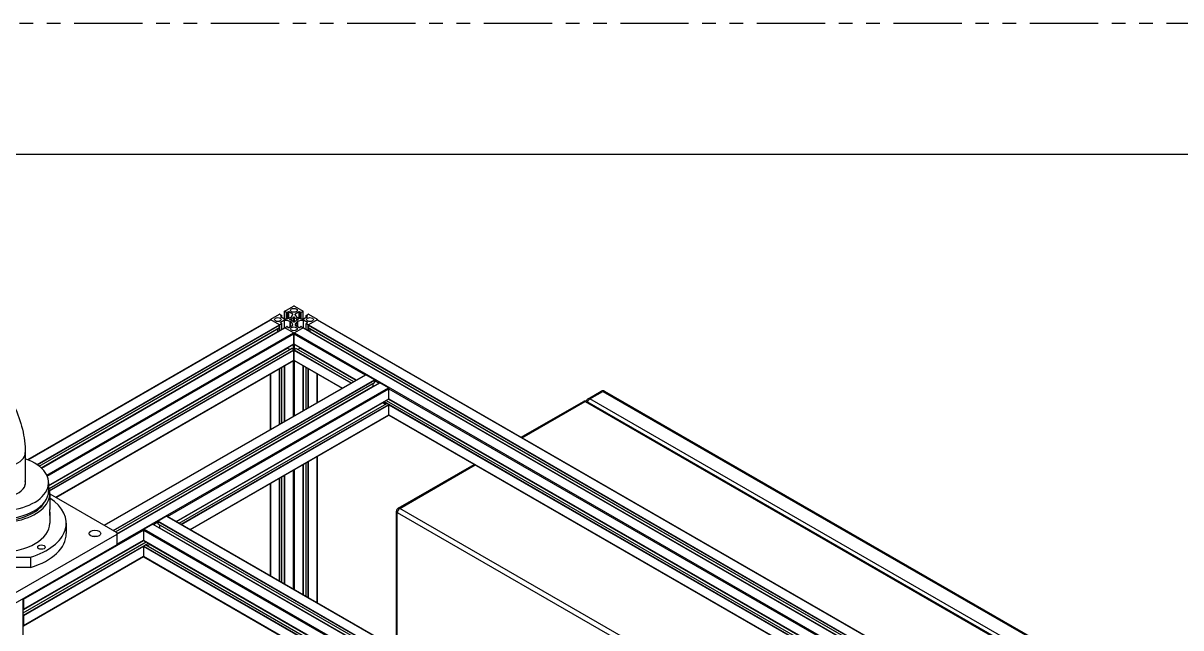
# Model space of a CAD drawing. Header units: millimetres. Extents: x 0 to 7722, y 0 to 5460.
# Drawn here: x 4652 to 6030, y 4741 to 5460 of the extents above; entities that cross this region are included whole.
import ezdxf

# ---------------------------------------------------------------- set-up
doc = ezdxf.new("R2010")
doc.units = ezdxf.units.MM
doc.header["$LTSCALE"] = 5
doc.linetypes.add('PHANTOM', pattern=[2.5, 1.25, -0.25, 0.25, -0.25, 0.25, -0.25])
doc.layers.get('0').update_dxf_attribs({"linetype": 'CONTINUOUS'})
for name, color, linetype in [('BORDER', 90, 'CONTINUOUS'), ('BORDER_TXT', 130, 'CONTINUOUS'), ('VIEW_BNDS', 253, 'PHANTOM')]:
    doc.layers.add(name, color=color, linetype=linetype)
doc.styles.add('BORDER_TXT', font='ROMANS')
doc.styles.get("Standard").update_dxf_attribs({"font": 'romans_2.shx', "width": 0.85, "bigfont": 'fhg.shx'})

# ---------------------------------------------------------------- blocks, each defined once
blk = doc.blocks.new('RWFWFWEWEFWEFWEF')
for p, q in [((452.5, 1483.1), (462.8, 1489)), ((464.2, 1489), (474.5, 1483.1)), ((435.9, 1473.6), (446.2, 1479.5)), ((446.6, 1479.5), (449, 1478.1)), ((449, 1477.9), (447.5, 1476.9)), ((447.5, 1476.7), (447.5, 1476.9)), ((447.5, 1476.7), (452.1, 1474.1)), ((449, 1475.8), (449, 1477.9)), ((449.1, 1475.7), (449.1, 1478)), ((452.4, 1474), (452.4, 1483)), ((454.9, 1481.5), (452.5, 1482.9)), ((452.5, 1474), (452.5, 1482.9)), ((454.9, 1474.2), (454.9, 1481.5)), ((456.9, 1482.4), (455.3, 1481.5)), ((455.3, 1474.2), (455.3, 1481.5)), ((456.9, 1474.6), (456.9, 1482.4)), ((462, 1479.8), (457.4, 1482.4)), ((457.4, 1474.8), (457.4, 1482.4)), ((459, 1475.5), (459.5, 1475.5)), ((459.5, 1475.5), (459.5, 1475.7)), ((462, 1478.7), (462, 1479.8)), ((462, 1479.3), (462, 1479.6)), ((462.8, 1475.1), (462.8, 1475.8)), ((462.8, 1471.2), (462.8, 1475.1)), ((463, 1470.3), (463, 1476)), ((464, 1470.3), (464, 1476)), ((464.3, 1475.8), (464.3, 1475.1)), ((464.3, 1471.2), (464.3, 1475.1)), ((465, 1479.3), (465, 1479.6)), ((469.7, 1482.4), (465.1, 1479.8)), ((465.1, 1478.7), (465.1, 1479.8)), ((467.5, 1475.7), (467.5, 1475.5)), ((467.5, 1475.5), (468, 1475.5)), ((469.7, 1474.8), (469.7, 1482.4)), ((471.7, 1481.5), (470.1, 1482.4)), ((470.1, 1474.6), (470.1, 1482.4)), ((471.7, 1474.2), (471.7, 1481.5)), ((474.5, 1482.9), (472.1, 1481.5)), ((472.1, 1474.2), (472.1, 1481.5)), ((474.5, 1474), (474.5, 1482.9)), ((474.6, 1474), (474.6, 1483)), ((475, 1474.1), (479.6, 1476.7)), ((477.9, 1475.7), (477.9, 1478)), ((478, 1478.1), (480.4, 1479.5)), ((479.6, 1476.9), (478, 1477.9)), ((478, 1475.8), (478, 1477.9)), ((479.6, 1476.7), (479.6, 1476.9)), ((480.8, 1479.5), (491.1, 1473.6)), ((146.8, 1306.6), (435.4, 1472.8)), ((147.1, 1306.4), (435.9, 1472.7)), ((157.8, 1300.7), (446.2, 1466.8)), ((158.2, 1300.5), (446.4, 1466.5)), ((160.3, 1298.9), (446.4, 1463.7)), ((160.4, 1298.9), (446.4, 1463.5)), ((163, 1296.6), (452.4, 1463.2)), ((163.1, 1296.5), (452.5, 1463.2)), ((435.6, 1472.8), (435.6, 1473.2)), ((446.2, 1466.8), (435.9, 1472.7)), ((446.2, 1466.8), (435.9, 1472.7)), ((444.4, 1459), (444.4, 1462.4)), ((446.2, 1459.7), (446.2, 1463.5)), ((446.4, 1463.7), (446.4, 1466.5)), ((449, 1468.2), (446.6, 1466.8)), ((446.6, 1459.9), (446.6, 1466.8)), ((452.1, 1472.3), (447.5, 1469.6)), ((447.5, 1469.4), (447.5, 1469.6)), ((447.5, 1469.4), (449, 1468.5)), ((449, 1461.3), (449, 1468.2)), ((449.1, 1461.4), (449.1, 1468.3)), ((452.1, 1463), (452.1, 1472.3)), ((452.3, 1463.2), (452.3, 1472.3)), ((452.4, 1463.2), (452.4, 1463.3)), ((452.5, 1463.4), (454.9, 1464.8)), ((462.8, 1457.3), (452.5, 1463.2)), ((462.8, 1457.3), (452.5, 1463.2)), ((455.3, 1464.8), (456.9, 1463.9)), ((457.4, 1463.9), (462, 1466.6)), ((458.6, 1472.9), (458.6, 1473.4)), ((458.9, 1473.6), (460.2, 1473.6)), ((458.9, 1472.7), (458.9, 1473.6)), ((460.2, 1472.7), (458.9, 1472.7)), ((459.5, 1470.8), (459, 1470.8)), ((459, 1464.9), (459, 1470.8)), ((459.5, 1470.6), (459.5, 1470.8)), ((459.5, 1465.1), (459.5, 1470.6)), ((460.2, 1472.7), (460.2, 1473.6)), ((462.8, 1470.5), (462.8, 1471.2)), ((462.8, 1470.5), (462.8, 1471.2)), ((474.5, 1463.2), (464.2, 1457.3)), ((474.5, 1463.2), (464.2, 1457.3)), ((464.3, 1470.5), (464.3, 1471.2)), ((464.3, 1471.2), (464.3, 1470.5)), ((465.1, 1466.6), (469.7, 1463.9)), ((466.8, 1472.7), (466.8, 1473.6)), ((466.8, 1473.6), (468.1, 1473.6)), ((468.1, 1472.7), (466.8, 1472.7)), ((468, 1470.8), (467.5, 1470.8)), ((467.5, 1470.8), (467.5, 1470.6)), ((467.5, 1465.1), (467.5, 1470.6)), ((468, 1464.9), (468, 1470.8)), ((468.1, 1472.7), (468.1, 1473.6)), ((468.4, 1472.9), (468.4, 1473.4)), ((470.1, 1463.9), (471.7, 1464.8)), ((472.1, 1464.8), (474.5, 1463.4)), ((474.5, 1463.2), (1259.4, 1011.2)), ((474.6, 1463.2), (474.6, 1463.3)), ((474.7, 1463.2), (1259.5, 1011.3)), ((474.8, 1463.2), (474.8, 1472.3)), ((479.6, 1469.6), (475, 1472.3)), ((475, 1463), (475, 1472.3)), ((477.9, 1461.4), (477.9, 1468.3)), ((478, 1468.5), (479.6, 1469.4)), ((480.4, 1466.8), (478, 1468.2)), ((478, 1461.3), (478, 1468.2)), ((479.6, 1469.4), (479.6, 1469.6)), ((480.4, 1459.9), (480.4, 1466.8)), ((480.6, 1466.5), (1265.5, 1014.5)), ((480.6, 1466.5), (480.6, 1463.7)), ((480.6, 1463.7), (1265.5, 1011.7)), ((480.6, 1463.5), (1265.5, 1011.6)), ((491.1, 1472.7), (480.8, 1466.8)), ((491.1, 1472.7), (480.8, 1466.8)), ((480.8, 1466.8), (1265.7, 1014.8)), ((480.8, 1459.7), (480.8, 1463.5)), ((482.6, 1462.4), (482.6, 1459)), ((491.1, 1472.7), (1276, 1020.8)), ((491.4, 1472.8), (491.4, 1473.2)), ((491.6, 1472.8), (1276.3, 1020.9)), ((162.8, 1296.8), (444.4, 1459)), ((162.9, 1296.7), (444.5, 1458.8)), ((169.3, 1288.3), (462.8, 1457.3)), ((169.9, 1287), (463.5, 1456.1)), ((463.5, 1456.1), (548.1, 1407.4)), ((463.5, 1456.1), (463.5, 1444.2)), ((463.5, 1444.2), (463.5, 1456.1)), ((464.2, 1457.3), (1249.1, 1005.3)), ((482.5, 1458.8), (1265.6, 1007.9)), ((482.6, 1459), (1265.6, 1008.1)), ((171.5, 1276), (463.5, 1444.2)), ((171.5, 1275.9), (463.4, 1444)), ((171.5, 1275.7), (455.7, 1439.3)), ((171.5, 1275.4), (455.9, 1439.2)), ((172, 1272.3), (460.9, 1438.6)), ((172, 1272.4), (460.7, 1438.6)), ((172.6, 1269.9), (463.3, 1437.2)), ((172.7, 1269.4), (463.5, 1436.9)), ((458.8, 1437.5), (455.9, 1439.2)), ((463.3, 1437.2), (460.9, 1438.6)), ((462.8, 1437.5), (462.8, 1443.6)), ((463.5, 1444.2), (537.7, 1401.4)), ((463.5, 1436.9), (531.4, 1397.8)), ((463.5, 1436.9), (463.5, 1425)), ((463.5, 1425), (463.5, 1436.9)), ((463.6, 1444), (537.6, 1401.4)), ((466.1, 1438.6), (463.7, 1437.2)), ((463.7, 1437.2), (531.8, 1398)), ((464.2, 1437.5), (464.2, 1443.6)), ((466.1, 1438.6), (534.2, 1399.4)), ((466.3, 1438.6), (534.3, 1399.5)), ((471.1, 1439.2), (468.2, 1437.5)), ((471.1, 1439.2), (537.3, 1401.1)), ((471.3, 1439.3), (537.5, 1401.2)), ((180.1, 1261.8), (463.5, 1425)), ((180.4, 1261.6), (463.3, 1424.5)), ((462.8, 1358.3), (462.8, 1424.2)), ((463.5, 1425), (521.1, 1391.8)), ((463.7, 1424.5), (520.8, 1391.7)), ((464.2, 1359.1), (464.2, 1424.2)), ((237.7, 1228.6), (548.6, 1407.6)), ((238, 1228.5), (549.1, 1407.6)), ((435.6, 1342.6), (435.6, 1408.6)), ((435.9, 1342.8), (435.9, 1408.8)), ((446.2, 1348.7), (446.2, 1414.7)), ((446.6, 1349), (446.6, 1414.9)), ((449, 1350.3), (449, 1416.3)), ((449.1, 1350.4), (449.1, 1416.4)), ((452.1, 1352.1), (452.1, 1418.1)), ((452.3, 1352.2), (452.3, 1418.2)), ((452.4, 1352.3), (452.4, 1418.3)), ((452.5, 1352.3), (452.5, 1418.3)), ((474.5, 1365), (474.5, 1418.3)), ((474.6, 1365), (474.6, 1418.3)), ((474.8, 1365.1), (474.8, 1418.2)), ((475, 1365.3), (475, 1418.1)), ((477.9, 1366.9), (477.9, 1416.4)), ((478, 1367), (478, 1416.3)), ((480.4, 1368.4), (480.4, 1414.9)), ((480.8, 1368.6), (480.8, 1414.7)), ((491.1, 1374.5), (491.1, 1408.8)), ((491.4, 1374.7), (491.4, 1408.6)), ((559.4, 1401.7), (549.1, 1407.6)), ((248.3, 1222.5), (559.4, 1401.7)), ((248.7, 1222.3), (559.6, 1401.3)), ((251.1, 1220.9), (559.6, 1398.5)), ((251.2, 1220.8), (559.5, 1398.4)), ((252.8, 1218), (565.5, 1398.1)), ((252.8, 1217.9), (565.7, 1398)), ((252.8, 1218.4), (557.6, 1393.9)), ((252.8, 1218.1), (557.6, 1393.7)), ((252.8, 1206), (575.9, 1392.1)), ((557.6, 1393.9), (557.6, 1397.3)), ((559.6, 1398.5), (559.6, 1401.3)), ((559.6, 1400.7), (564.9, 1397.7)), ((575.9, 1392.1), (565.7, 1398)), ((313, 1239.1), (576.6, 1390.9)), ((323.4, 1233.2), (576.6, 1379)), ((323.5, 1233.1), (576.6, 1378.9)), ((576.2, 1378.7), (1237.3, 998)), ((576.4, 1378.8), (1237.5, 998.1)), ((576.6, 1390.9), (1248.1, 1004.2)), ((576.6, 1379), (576.6, 1390.9)), ((576.6, 1379), (1237.8, 998.3)), ((576.6, 1378.9), (1237.7, 998.2)), ((813.7, 1379), (829.2, 1388)), ((815.6, 1378.8), (831.2, 1387.8)), ((1517.1, 974.9), (815.6, 1378.8)), ((831.2, 1387.8), (1532.7, 983.9)), ((833.2, 1388), (1534.7, 984.1)), ((323.7, 1233), (568.9, 1374.2)), ((323.9, 1232.9), (569, 1374)), ((326.8, 1231.2), (573.9, 1373.5)), ((326.9, 1231.1), (574, 1373.5)), ((329.3, 1229.8), (576.4, 1372.1)), ((329.7, 1229.5), (576.6, 1371.7)), ((571.9, 1372.4), (569, 1374)), ((570.4, 1375.3), (573.7, 1373.4)), ((570.8, 1375.6), (1231.9, 994.9)), ((573.2, 1376.9), (1234.3, 996.3)), ((573.3, 1377), (1234.4, 996.3)), ((576.4, 1372.1), (574, 1373.5)), ((576.6, 1371.7), (1231.5, 994.6)), ((576.6, 1359.8), (576.6, 1371.7)), ((734, 1333.2), (808, 1375.8)), ((735.2, 1332.5), (810, 1375.6)), ((810, 1375.6), (1511.4, 971.6)), ((812, 1375.8), (1513.4, 971.8)), ((340, 1223.6), (576.6, 1359.8)), ((340.3, 1223.4), (576.4, 1359.4)), ((576.6, 1359.8), (1221.1, 988.7)), ((576.6, 1359.5), (1220.8, 988.5)), ((143.7, 1315), (143.7, 1277)), ((491.1, 1136.6), (491.1, 1310.2)), ((491.4, 1136.4), (491.4, 1310.4)), ((474.5, 1146.1), (474.5, 1300.7)), ((474.6, 1146.1), (474.6, 1300.7)), ((474.8, 1146), (474.8, 1300.8)), ((475, 1145.9), (475, 1300.9)), ((477.9, 1144.2), (477.9, 1302.6)), ((478, 1144.1), (478, 1302.7)), ((480.4, 1142.7), (480.4, 1304.1)), ((480.8, 1142.5), (480.8, 1304.3)), ((587.4, 1248.7), (678.2, 1301)), ((589.4, 1248.5), (679.3, 1300.4)), ((446.2, 1162.4), (446.2, 1284.4)), ((446.6, 1162.2), (446.6, 1284.6)), ((449, 1160.8), (449, 1286)), ((449.1, 1160.7), (449.1, 1286.1)), ((452.1, 1159.1), (452.1, 1287.7)), ((452.3, 1158.9), (452.3, 1287.9)), ((452.4, 1158.8), (452.4, 1288)), ((452.5, 1158.8), (452.5, 1288)), ((462.8, 1152.9), (462.8, 1293.9)), ((464.2, 1152.1), (464.2, 1294.7)), ((171.5, 1279.2), (171.5, 1269.4)), ((435.6, 1168.5), (435.6, 1278.3)), ((435.9, 1168.3), (435.9, 1278.5)), ((173, 1266.1), (173, 1247.3)), ((173, 1265.9), (252.8, 1219.9)), ((173, 1240.8), (173, 1231)), ((585.4, 1082.3), (585.4, 1245.3)), ((586.5, 1243.6), (1125.2, 933.5)), ((586.5, 1081.6), (586.5, 1243.6)), ((1130.9, 936.7), (589.4, 1248.5)), ((192.5, 1231), (192.5, 1218.7)), ((295.5, 1229.8), (285.2, 1223.9)), ((295.5, 1229.8), (817.4, 929.2)), ((295.6, 1229.8), (817.5, 929.3)), ((296.3, 1229.4), (301.5, 1232.5)), ((301.5, 1233.1), (823.3, 932.6)), ((301.5, 1233.1), (301.5, 1230.3)), ((301.5, 1230.3), (820.9, 931.2)), ((301.6, 1230.1), (820.8, 931.1)), ((312, 1239.3), (301.8, 1233.4)), ((301.8, 1233.4), (823.7, 932.8)), ((303.6, 1229), (303.6, 1225.6)), ((312, 1239.3), (834.8, 938.3)), ((312.5, 1239.4), (835.1, 938.5)), ((252.8, 1217.5), (115.6, 1138.5)), ((141.8, 1140.5), (284.5, 1222.6)), ((252.8, 1219.9), (252.8, 1217.5)), ((252.8, 1217.5), (252.8, 1205.2)), ((284.5, 1222.6), (805.7, 922.5)), ((284.5, 1222.6), (284.5, 1210.8)), ((285.2, 1223.9), (807.2, 923.3)), ((303.5, 1225.4), (817.7, 929.3)), ((303.6, 1225.6), (817.9, 929.5)), ((252.8, 1205.2), (115.6, 1126.2)), ((141.4, 1128), (284.7, 1210.5)), ((141.4, 1127.8), (284.9, 1210.4)), ((141.4, 1124.3), (287.9, 1208.7)), ((141.4, 1124.4), (287.8, 1208.7)), ((141.6, 1121.7), (290.3, 1207.3)), ((141.7, 1128.4), (284.5, 1210.7)), ((141.8, 1128.6), (284.5, 1210.8)), ((141.8, 1121.3), (284.5, 1203.5)), ((284.5, 1210.8), (795.4, 916.5)), ((284.5, 1210.6), (795.3, 916.5)), ((284.5, 1203.5), (789.1, 912.9)), ((284.5, 1203.5), (284.5, 1191.6)), ((287.1, 1205.2), (284.7, 1203.8)), ((284.7, 1203.8), (789.5, 913.1)), ((287.1, 1205.2), (791.9, 914.5)), ((287.2, 1205.2), (792, 914.6)), ((287.4, 1205.2), (290.7, 1207.1)), ((292.1, 1205.8), (289.2, 1204.1)), ((292.1, 1205.8), (794.9, 916.2)), ((292.3, 1205.9), (795.1, 916.4)), ((76.9, 1190.7), (150.1, 1190.7)), ((141.6, 1108.9), (284.5, 1191.3)), ((141.8, 1109.4), (284.5, 1191.6)), ((150.1, 1190.7), (150.1, 1178.4)), ((284.5, 1191.6), (778.8, 906.9)), ((284.7, 1191.1), (778.5, 906.8)), ((150.1, 1178.4), (76.9, 1178.4)), ((141.4, 318.6), (141.4, 1141.1)), ((141.8, 1140.5), (141.8, 1128.6)), ((141.6, 1128.5), (141.4, 1128.6)), ((141.4, 1121.8), (141.6, 1121.7)), ((141.8, 1121.3), (141.8, 1109.4))]:
    blk.add_line(p, q)
for centre, start, end in [((815.6, 1375.6), 119.936, 174.6195), ((831.2, 1384.5), 60.064, 119.936), ((810, 1372.3), 60.064, 119.936), ((589.4, 1245.3), 119.936, 180)]:
    blk.add_arc(centre, 4, start, end)
for centre, major_axis, ratio, start_param, end_param in [((463.5, 1488.6), (1, 0), 0.575862, 0.785398, 2.356194), ((446.4, 1479.4), (0.3, 0), 0.575862, 0.785398, 2.356194), ((447.7, 1476.8), (-0.3, 0), 0.575862, 5.497787, 7.068583), ((448.8, 1478), (0.3, 0), 0.575862, 5.497787, 7.068583), ((452.5, 1479.5), (9.5, 0), 0.575862, 4.682006, 5.465688), ((452.7, 1483), (-0.3, 0), 0.575862, 5.497787, 7.068583), ((455.1, 1481.6), (-0.3, 0), 0.575862, 0.785398, 2.356194), ((457.1, 1482.3), (-0.3, 0), 0.575862, 3.926991, 5.497787), ((452.5, 1479.5), (9.5, 0), 0.575862, 5.529887, 6.313568), ((463.5, 1473.2), (-3.4, 0), 0.575862, 4.933427, 6.062147), ((461.7, 1479.6), (0.3, 0), 0.575862, 0.030383, 0.785398), ((463.1, 1475.8), (-0.3, 0), 0.575862, 4.809801, 6.284743), ((463.5, 1473.2), (4.9, 0), 0.575862, 1.473384, 1.668209), ((464, 1475.8), (0.3, 0), 0.575862, 6.281627, 7.756569), ((463.5, 1473.2), (3.4, 0), 0.575862, 0.221038, 1.349758), ((474.5, 1479.5), (-9.5, 0), 0.575862, 6.252803, 7.036484), ((465.3, 1479.6), (-0.3, 0), 0.575862, 5.497787, 6.252803), ((474.5, 1479.5), (9.5, 0), 0.575862, 3.95909, 4.742772), ((469.9, 1482.3), (-0.3, 0), 0.575862, 3.926991, 5.497787), ((471.9, 1481.6), (-0.3, 0), 0.575862, 0.785398, 2.356194), ((474.3, 1483), (0.3, 0), 0.575862, 5.497787, 7.068583), ((478.2, 1478), (-0.3, 0), 0.575862, 5.497787, 7.068583), ((479.3, 1476.8), (0.3, 0), 0.575862, 5.497787, 7.068583), ((480.6, 1479.4), (0.3, 0), 0.575862, 0.785398, 2.356194), ((435.9, 1471.9), (-0.499, 0.867), 0.578093, 5.499721, 6.283185), ((436.6, 1473.2), (-1, 0), 0.575862, 5.497787, 7.068583), ((446.4, 1466.9), (-0.3, 0), 0.575862, 0.785398, 2.356194), ((446.2, 1466.6), (-0.15, 0.26), 0.578093, 3.928925, 5.499721), ((446.2, 1463.8), (0.15, -0.26), 0.578093, 0, 0.787332), ((447.7, 1469.5), (-0.3, 0), 0.575862, 5.497787, 7.068583), ((448.8, 1468.3), (0.3, 0), 0.575862, 5.497787, 7.068583), ((452.3, 1474.2), (0.3, 0), 0.575862, 3.926991, 4.682006), ((452.3, 1472.1), (-0.3, 0), 0.575862, 4.742772, 5.497787), ((452.5, 1466.8), (-9.5, 0), 0.575862, 3.95909, 4.742772), ((452.7, 1463.3), (-0.3, 0), 0.575862, 5.497787, 7.068583), ((452.5, 1463), (-0.15, 0.26), 0.578093, 5.499721, 6.283185), ((455.1, 1464.7), (0.3, 0), 0.575862, 0.785398, 2.356194), ((457.1, 1464), (0.3, 0), 0.575862, 3.926991, 5.497787), ((458.9, 1473.4), (-0.3, 0), 0.575862, 4.710831, 6.185773), ((463.5, 1473.2), (-4.9, 0), 0.575862, 6.185773, 6.380598), ((458.9, 1472.9), (-0.3, 0), 0.575862, 0.097412, 1.572354), ((452.5, 1466.8), (9.5, 0), 0.575862, 6.252803, 7.036484), ((463.5, 1473.2), (-3.4, 0), 0.575862, 0.221038, 1.349758), ((461.7, 1466.7), (0.3, 0), 0.575862, 5.497787, 6.252803), ((463.1, 1470.5), (-0.3, 0), 0.575862, 6.281627, 7.756569), ((463.5, 1473.2), (-4.9, 0), 0.575862, 1.473384, 1.668209), ((464, 1470.5), (0.3, 0), 0.575862, 4.809801, 6.284743), ((463.5, 1473.2), (3.4, 0), 0.575862, 4.933427, 6.062147), ((474.5, 1466.8), (-9.5, 0), 0.575862, 5.529887, 6.313568), ((465.3, 1466.7), (-0.3, 0), 0.575862, 0.030383, 0.785398), ((474.5, 1466.8), (-9.5, 0), 0.575862, 4.682006, 5.465688), ((468.1, 1473.4), (0.3, 0), 0.575862, 0.097412, 1.572354), ((468.1, 1472.9), (0.3, 0), 0.575862, 4.710831, 6.185773), ((463.5, 1473.2), (4.9, 0), 0.575862, 6.185773, 6.380598), ((469.9, 1464), (0.3, 0), 0.575862, 3.926991, 5.497787), ((471.9, 1464.7), (0.3, 0), 0.575862, 0.785398, 2.356194), ((474.3, 1463.3), (0.3, 0), 0.575862, 5.497787, 7.068583), ((474.5, 1463), (0.15, 0.26), 0.578093, 0, 0.783464), ((474.7, 1474.2), (0.3, 0), 0.575862, 4.742772, 5.497787), ((474.7, 1472.1), (-0.3, 0), 0.575862, 3.926991, 4.682006), ((478.2, 1468.3), (-0.3, 0), 0.575862, 5.497787, 7.068583), ((479.3, 1469.5), (0.3, 0), 0.575862, 5.497787, 7.068583), ((480.6, 1466.9), (-0.3, 0), 0.575862, 0.785398, 2.356194), ((480.8, 1466.6), (-0.15, -0.26), 0.578093, 3.925057, 5.495853), ((480.8, 1463.8), (-0.15, -0.26), 0.578093, 5.495853, 6.283185), ((490.4, 1473.2), (1, 0), 0.575862, 5.497787, 7.068583), ((491.1, 1471.9), (0.499, 0.867), 0.578093, 0, 0.783464), ((444.6, 1458.9), (-0.15, 0.26), 0.578093, 0.787332, 1.542347), ((449.4, 1461.3), (-4.74, 8.23), 0.578093, 1.542347, 1.55658), ((463.5, 1457.7), (-1, 0), 0.575862, 0.785398, 2.356194), ((462.8, 1456.5), (-0.499, 0.867), 0.578093, 3.928925, 5.499721), ((464.2, 1456.5), (-0.499, -0.867), 0.578093, 3.925057, 5.495853), ((482.4, 1458.9), (-0.15, -0.26), 0.578093, 1.599245, 2.354261), ((477.7, 1461.3), (-4.74, -8.23), 0.578093, 1.585013, 1.599245), ((460.3, 1442.4), (-4.74, 8.23), 0.578093, 1.582523, 1.603113), ((455.9, 1439.4), (-0.15, 0.26), 0.578093, 1.603113, 2.358128), ((460.9, 1438.4), (-0.15, 0.26), 0.578093, 5.499721, 6.283185), ((463.3, 1437), (-0.15, 0.26), 0.578093, 3.928925, 5.499721), ((463.3, 1444.3), (0.15, -0.26), 0.578093, 0, 0.787332), ((463.7, 1444.3), (-0.15, -0.26), 0.578093, 5.495853, 6.283185), ((463.7, 1437), (-0.15, -0.26), 0.578093, 3.925057, 5.495853), ((466.1, 1438.4), (0.15, 0.26), 0.578093, 0, 0.783464), ((471.1, 1439.4), (-0.15, -0.26), 0.578093, 0.783464, 1.53848), ((466.7, 1442.4), (-4.74, -8.23), 0.578093, 1.53848, 1.55907), ((462.8, 1425.4), (0.499, -0.867), 0.578093, 0, 0.787332), ((464.2, 1425.4), (-0.499, -0.867), 0.578093, 5.495853, 6.283185), ((549.1, 1406.8), (-0.499, 0.867), 0.578093, 5.499721, 6.283185), ((557.8, 1393.8), (-0.15, 0.26), 0.578093, 0.787332, 1.542347), ((562.5, 1396.2), (-4.74, 8.23), 0.578093, 1.542347, 1.55658), ((559.4, 1401.4), (-0.15, 0.26), 0.578093, 3.928925, 5.499721), ((559.4, 1398.6), (0.15, -0.26), 0.578093, 0, 0.787332), ((565.7, 1397.8), (-0.15, 0.26), 0.578093, 5.499721, 6.283185), ((575.9, 1391.3), (-0.499, 0.867), 0.578093, 3.928925, 5.499721), ((576.4, 1379.1), (0.15, -0.26), 0.578093, 0, 0.787332), ((815.6, 1375.6), (2, 3.47), 0.578093, 0.783464, 1.99487), ((815.6, 1375.6), (-2, 3.47), 0.578093, 5.499721, 6.283185), ((831.2, 1384.5), (-2, 3.47), 0.578093, 5.499721, 6.283185), ((831.2, 1384.5), (2, 3.47), 0.578093, 0, 0.783464), ((573.5, 1377.2), (-4.74, 8.23), 0.578093, 1.582523, 1.603113), ((569, 1374.3), (-0.15, 0.26), 0.578093, 1.603113, 2.358128), ((574, 1373.2), (-0.15, 0.26), 0.578093, 5.499721, 6.283185), ((576.4, 1371.9), (-0.15, 0.26), 0.578093, 3.928925, 5.499721), ((810, 1372.3), (-2, 3.47), 0.578093, 5.499721, 6.283185), ((810, 1372.3), (2, 3.47), 0.578093, 0, 0.783464), ((575.9, 1360.2), (0.499, -0.867), 0.578093, 0, 0.787332), ((113.5, 1315), (-30.3, 0), 0.575862, 0, 3.141593), ((113.5, 1279.2), (58, 0), 0.575862, 2.119465, 7.305313), ((113.5, 1279.2), (30.5, 0), 0.575862, 3.013468, 6.41131), ((113.5, 1266.1), (59.5, 0), 0.575862, 2.916574, 6.508204), ((113.5, 1269.4), (58, 0), 0.575862, 3.141593, 6.283185), ((113.5, 1266.1), (56, 0), 0.575862, 3.454446, 5.970332), ((113.5, 1231), (79, 0), 0.575862, 5.194375, 7.001122), ((113.5, 1264.7), (55, 0), 0.575862, 5.875848, 5.970863), ((589.4, 1245.3), (-4, 0), 0.575862, 0, 0.785398), ((589.4, 1245.3), (2, 3.47), 0.578093, 0.783464, 2.354261), ((589.4, 1245.3), (-2, 3.47), 0.578093, 5.499721, 6.283185), ((113.5, 1231), (59.5, 0), 0.575862, 3.141593, 6.283185), ((295.5, 1229.6), (0.15, 0.26), 0.578093, 0, 0.783464), ((301.8, 1233.2), (-0.15, -0.26), 0.578093, 3.925057, 5.495853), ((301.8, 1230.4), (-0.15, -0.26), 0.578093, 5.495853, 6.283185), ((312, 1238.5), (0.499, 0.867), 0.578093, 0, 0.783464), ((113.5, 1218.7), (79, 0), 0.575862, 5.194375, 6.283185), ((226.6, 1211.3), (-7, 0), 0.575862, 4.291339, 5.133439), ((285.2, 1223.1), (-0.499, -0.867), 0.578093, 3.925057, 5.495853), ((298.6, 1227.9), (-4.74, -8.23), 0.578093, 1.585013, 1.599245), ((303.3, 1225.5), (-0.15, -0.26), 0.578093, 1.599245, 2.354261), ((284.7, 1210.9), (-0.15, -0.26), 0.578093, 5.495853, 6.283185), ((284.7, 1203.6), (-0.15, -0.26), 0.578093, 3.925057, 5.495853), ((287.1, 1205), (0.15, 0.26), 0.578093, 0, 0.783464), ((292.1, 1206), (-0.15, -0.26), 0.578093, 0.783464, 1.53848), ((287.7, 1208.9), (-4.74, -8.23), 0.578093, 1.53848, 1.55907), ((285.2, 1192), (-0.499, -0.867), 0.578093, 5.495853, 6.283185), ((141.1, 1140.9), (0.499, -0.867), 0.578093, 0.787332, 1.573531), ((141.6, 1128.7), (0.15, -0.26), 0.578093, 5.499721, 7.070517), ((141.6, 1121.4), (0.15, -0.26), 0.578093, 0.787332, 2.358128), ((141.1, 1109.8), (0.499, -0.867), 0.578093, 5.926799, 7.070517)]:
    blk.add_ellipse(centre, major_axis=major_axis, ratio=ratio, start_param=start_param, end_param=end_param)
for centre, major_axis in [((444.4, 1473.2), (4, 0)), ((463.5, 1484.2), (4, 0)), ((482.6, 1473.2), (4, 0)), ((463.5, 1462.2), (4, 0)), ((226.6, 1218.7), (7, 0)), ((163, 1202.5), (4.5, 0))]:
    blk.add_ellipse(centre, major_axis=major_axis, ratio=0.575862)
for points, knots in [([(74.6, 1434.5), (82.7, 1429.9), (90.2, 1424.1), (104, 1411), (110.3, 1403.6), (121.6, 1387.6), (126.6, 1379.1), (134.8, 1361.3), (138, 1352.1), (142.5, 1333.6), (143.7, 1324.2), (143.7, 1315)], [4.712389, 4.712389, 4.712389, 4.712389, 5.026548, 5.026548, 5.340708, 5.340708, 5.654867, 5.654867, 5.969026, 5.969026, 6.283185, 6.283185, 6.283185, 6.283185]), ([(173, 1240.8), (173, 1240.5), (173, 1240.3), (173, 1240), (172.9, 1240), (172.9, 1240.2), (172.9, 1240.4), (172.9, 1241), (172.9, 1241.3), (172.9, 1242.2), (172.9, 1242.7), (172.9, 1243.7), (172.9, 1244.2), (172.9, 1245.2), (173, 1245.7), (173, 1246.6), (173, 1247), (173, 1247.3)], [-1.808681, -1.808681, -1.808681, -1.808681, -1.657958, -1.657958, -1.507235, -1.507235, -1.356511, -1.356511, -1.205788, -1.205788, -1.055064, -1.055064, -0.904341, -0.904341, -0.753617, -0.753617, -0.602894, -0.602894, -0.602894, -0.602894]), ([(172.9, 1244.1), (172.9, 1243.8), (172.9, 1243.6), (172.9, 1242.9), (173, 1242.4), (173, 1241.5), (173, 1241.1), (173, 1240.8)], [0.2343853, 0.2343853, 0.2343853, 0.2343853, 0.301447, 0.301447, 0.4521704, 0.4521704, 0.6028938, 0.6028938, 0.6028938, 0.6028938])]:
    blk.add_open_spline(points, degree=3, knots=knots)
blk = doc.blocks.new('A2-BORDER')
at = {"layer": 'BORDER'}
blk.add_line((10, 408), (584, 408), dxfattribs=at)
at = {"layer": 'VIEW_BNDS'}
blk.add_line((0, 420), (594, 420), dxfattribs=at)
at = {"layer": 'BORDER_TXT', "style": 'BORDER_TXT'}
blk.add_attdef('PX-NUMBER', (92.14, 413.71), '', height=3.5, rotation=180, dxfattribs=at)
at = {"layer": 'BORDER_TXT'}
blk.add_attdef('VENDOR-JOB', (589, 12), '', height=3, rotation=90, dxfattribs=at)

msp = doc.modelspace()

# ---------------------------------------------------------------- block references
at = {"xscale": 13, "yscale": 13, "zscale": 13}
msp.add_blockref('A2-BORDER', (0, 0), dxfattribs=at)
msp.add_blockref('RWFWFWEWEFWEFWEF', (4510.5, 3634.26))

doc.saveas('drawing.dxf')
